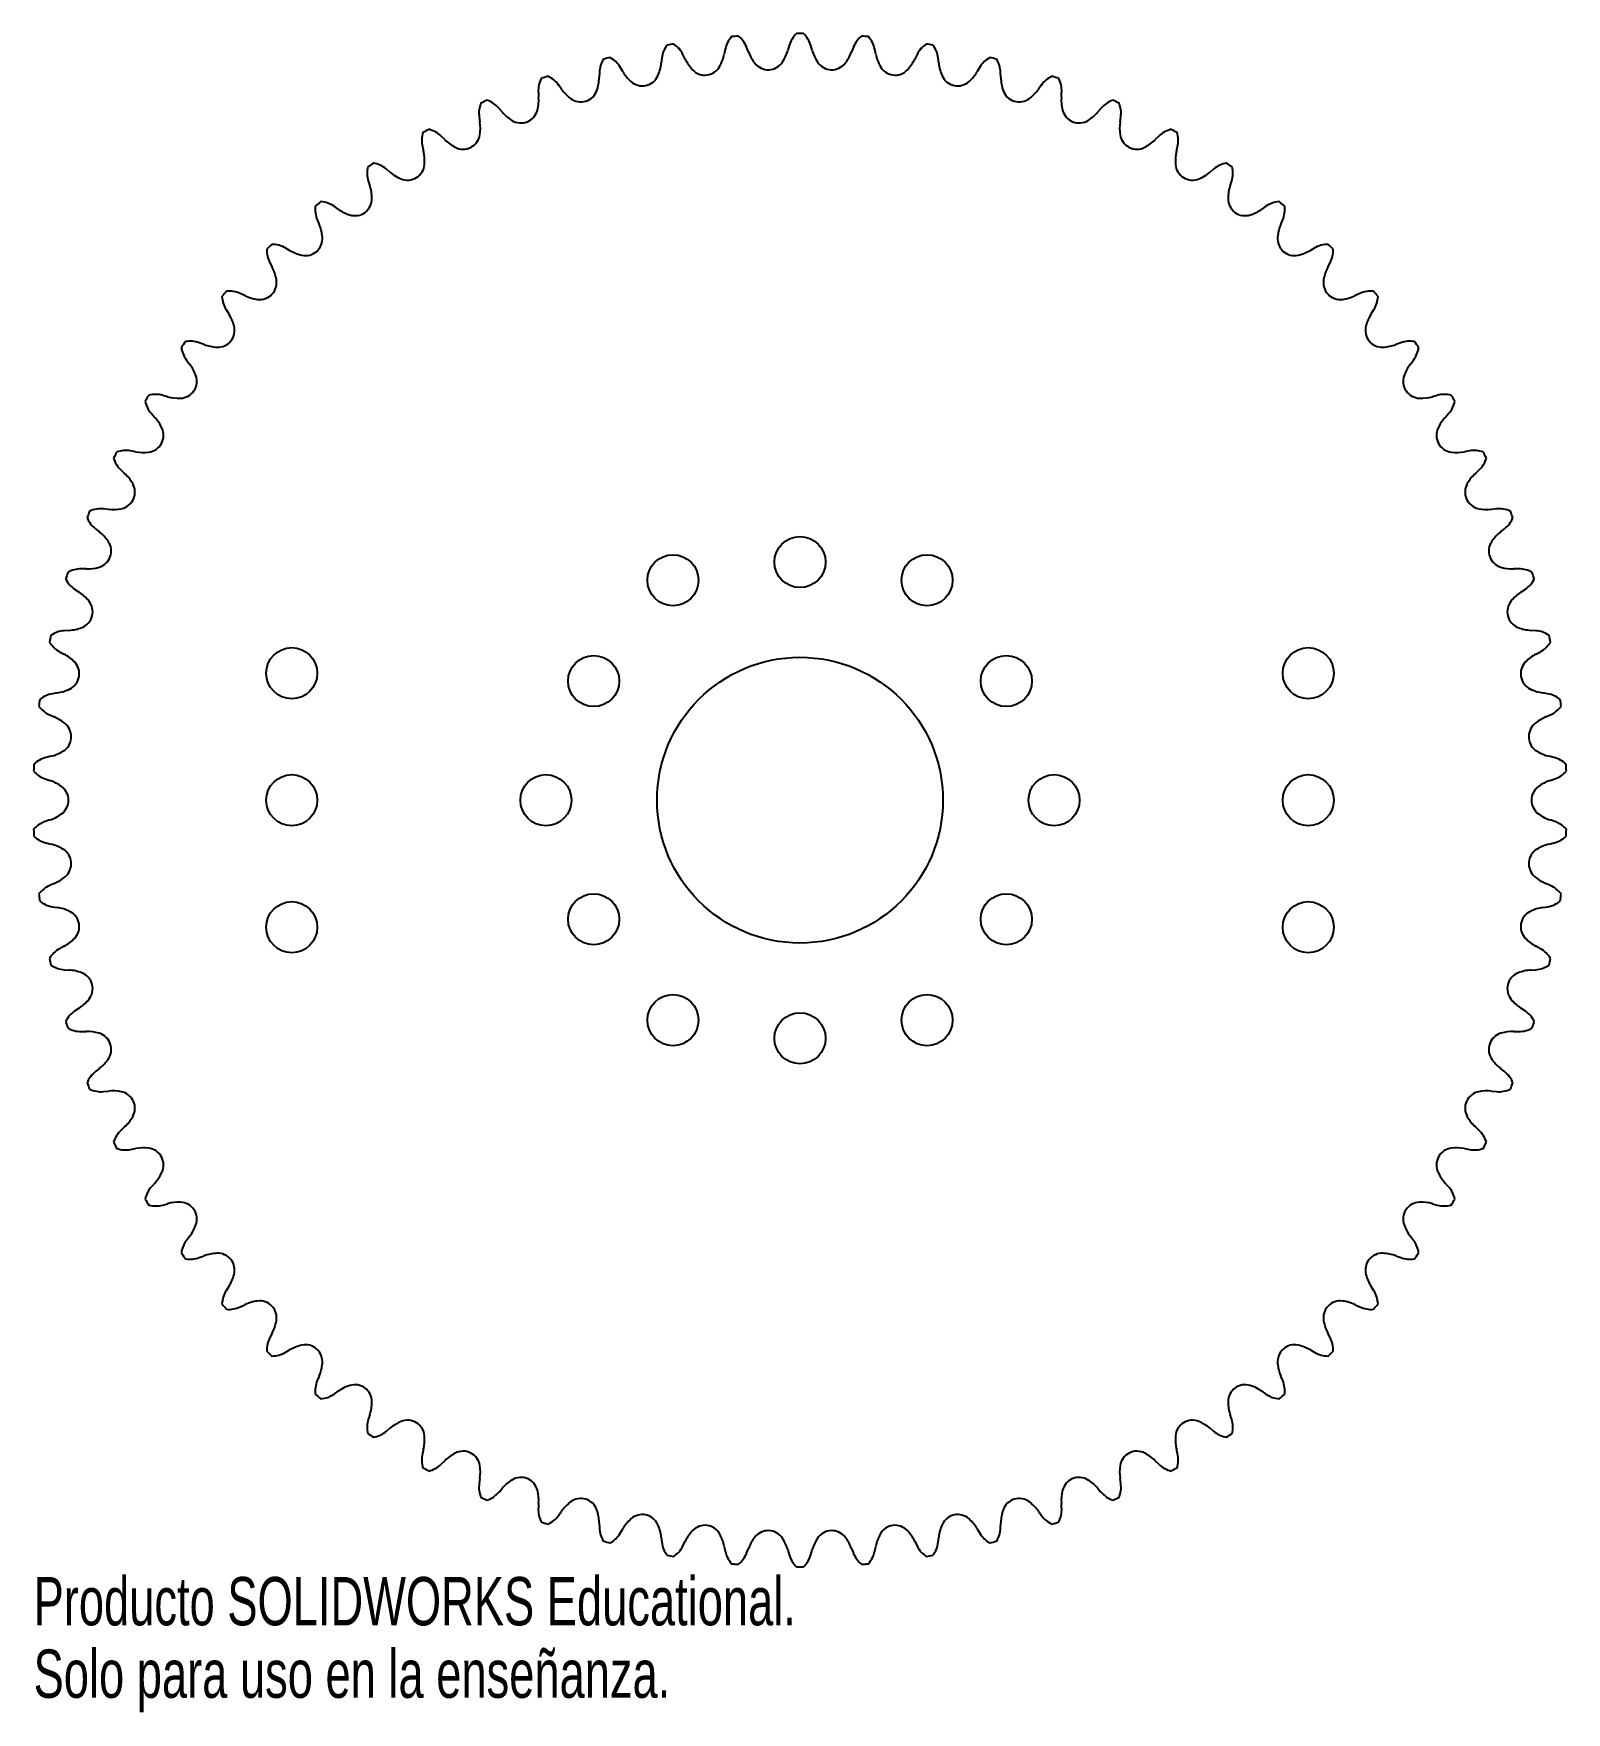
# Model space of a CAD drawing. Header units: inches. Extents: x -3.02 to 3.02, y -3.59 to 3.02.
import ezdxf

# ---------------------------------------------------------------- set-up
doc = ezdxf.new("R2010")
doc.units = ezdxf.units.IN
doc.header["$MEASUREMENT"] = 0
doc.styles.add('SLDTEXTSTYLE0', font='TXT', dxfattribs={"width": 0.7})

msp = doc.modelspace()

# ---------------------------------------------------------------- linework, layer by layer
at = {"color": 7, "linetype": 'Continuous', "lineweight": 25}
for p, q in [((-0.5438, 2.9214), (-0.546, 2.9018)), ((-0.4519, 2.9179), (-0.4605, 2.9357)), ((-0.2941, 2.957), (-0.298, 2.9377)), ((-0.2028, 2.9458), (-0.2099, 2.9642)), ((-0.0423, 2.9713), (-0.0477, 2.9523)), ((0.0477, 2.9523), (0.0423, 2.9713)), ((0.2099, 2.9642), (0.2028, 2.9458)), ((0.298, 2.9377), (0.2941, 2.957)), ((0.4605, 2.9357), (0.4519, 2.9179)), ((0.546, 2.9018), (0.5438, 2.9214)), ((-0.7896, 2.8648), (-0.7901, 2.845)), ((-0.6977, 2.8691), (-0.7078, 2.8861)), ((0.7078, 2.8861), (0.6977, 2.8691)), ((0.7901, 2.845), (0.7896, 2.8648)), ((-1.0297, 2.7875), (-1.0286, 2.7678)), ((-0.9385, 2.7996), (-0.95, 2.8157)), ((0.95, 2.8157), (0.9385, 2.7996)), ((1.0286, 2.7678), (1.0297, 2.7875)), ((-1.1726, 2.7099), (-1.1854, 2.725)), ((1.1854, 2.725), (1.1726, 2.7099)), ((-1.2624, 2.6901), (-1.2596, 2.6706)), ((1.2596, 2.6706), (1.2624, 2.6901)), ((-1.3982, 2.6007), (-1.4122, 2.6146)), ((1.4122, 2.6146), (1.3982, 2.6007)), ((-1.486, 2.5734), (-1.4815, 2.5541)), ((1.4815, 2.5541), (1.486, 2.5734)), ((-1.6137, 2.4728), (-1.6288, 2.4854)), ((1.6288, 2.4854), (1.6137, 2.4728)), ((-1.6989, 2.4381), (-1.6928, 2.4193)), ((1.6928, 2.4193), (1.6989, 2.4381)), ((-1.8176, 2.327), (-1.8338, 2.3383)), ((1.8338, 2.3383), (1.8176, 2.327)), ((-1.8995, 2.2852), (-1.8919, 2.267)), ((1.8919, 2.267), (1.8995, 2.2852)), ((-2.0865, 2.1159), (-2.0773, 2.0984)), ((-2.0084, 2.1645), (-2.0255, 2.1744)), ((2.0255, 2.1744), (2.0084, 2.1645)), ((2.0773, 2.0984), (2.0865, 2.1159)), ((-2.1847, 1.9864), (-2.2026, 1.9948)), ((2.2026, 1.9948), (2.1847, 1.9864)), ((-2.2584, 1.9313), (-2.2478, 1.9147)), ((2.2478, 1.9147), (2.2584, 1.9313)), ((-2.3453, 1.794), (-2.3638, 1.8008)), ((2.3638, 1.8008), (2.3453, 1.794)), ((-2.4141, 1.7329), (-2.4021, 1.7172)), ((2.4021, 1.7172), (2.4141, 1.7329)), ((-2.489, 1.5886), (-2.508, 1.5939)), ((2.508, 1.5939), (2.489, 1.5886)), ((-2.5523, 1.5219), (-2.539, 1.5073)), ((2.539, 1.5073), (2.5523, 1.5219)), ((-2.6147, 1.3718), (-2.6341, 1.3754)), ((2.6341, 1.3754), (2.6147, 1.3718)), ((-2.6722, 1.3), (-2.6577, 1.2865)), ((2.6577, 1.2865), (2.6722, 1.3)), ((-2.7216, 1.1451), (-2.7413, 1.1471)), ((2.7413, 1.1471), (2.7216, 1.1451)), ((-2.7728, 1.0687), (-2.7572, 1.0565)), ((2.7572, 1.0565), (2.7728, 1.0687)), ((-2.8089, 0.9102), (-2.8287, 0.9105)), ((2.8287, 0.9105), (2.8089, 0.9102)), ((-2.8534, 0.8297), (-2.8369, 0.8189)), ((2.8369, 0.8189), (2.8534, 0.8297)), ((-2.876, 0.6687), (-2.8957, 0.6673)), ((2.8957, 0.6673), (2.876, 0.6687)), ((-2.9135, 0.5847), (-2.8961, 0.5753)), ((2.8961, 0.5753), (2.9135, 0.5847)), ((-2.9224, 0.4224), (-2.9419, 0.4193)), ((2.9419, 0.4193), (2.9224, 0.4224)), ((-2.9526, 0.3355), (-2.9345, 0.3276)), ((2.9345, 0.3276), (2.9526, 0.3355)), ((-2.9477, 0.173), (-2.9668, 0.1683)), ((2.9668, 0.1683), (2.9477, 0.173)), ((-2.9704, 0.0839), (-2.9517, 0.0776)), ((2.9517, 0.0776), (2.9704, 0.0839)), ((-2.9517, -0.0776), (-2.9704, -0.0839)), ((2.9704, -0.0839), (2.9517, -0.0776)), ((-2.9668, -0.1683), (-2.9477, -0.173)), ((2.9477, -0.173), (2.9668, -0.1683)), ((-2.9345, -0.3276), (-2.9526, -0.3355)), ((2.9526, -0.3355), (2.9345, -0.3276)), ((-2.9419, -0.4193), (-2.9224, -0.4224)), ((2.9224, -0.4224), (2.9419, -0.4193)), ((-2.8961, -0.5753), (-2.9135, -0.5847)), ((2.9135, -0.5847), (2.8961, -0.5753)), ((-2.8957, -0.6673), (-2.876, -0.6687)), ((2.876, -0.6687), (2.8957, -0.6673)), ((-2.8369, -0.8189), (-2.8534, -0.8297)), ((2.8534, -0.8297), (2.8369, -0.8189)), ((-2.8287, -0.9105), (-2.8089, -0.9102)), ((2.8089, -0.9102), (2.8287, -0.9105)), ((-2.7572, -1.0565), (-2.7728, -1.0687)), ((2.7728, -1.0687), (2.7572, -1.0565)), ((-2.7413, -1.1471), (-2.7216, -1.1451)), ((2.7216, -1.1451), (2.7413, -1.1471)), ((-2.6577, -1.2865), (-2.6722, -1.3)), ((2.6722, -1.3), (2.6577, -1.2865)), ((-2.6341, -1.3754), (-2.6147, -1.3718)), ((2.6147, -1.3718), (2.6341, -1.3754)), ((-2.539, -1.5073), (-2.5523, -1.5219)), ((2.5523, -1.5219), (2.539, -1.5073)), ((-2.508, -1.5939), (-2.489, -1.5886)), ((2.489, -1.5886), (2.508, -1.5939)), ((-2.4021, -1.7172), (-2.4141, -1.7329)), ((2.4141, -1.7329), (2.4021, -1.7172)), ((-2.3638, -1.8008), (-2.3453, -1.794)), ((2.3453, -1.794), (2.3638, -1.8008)), ((-2.2478, -1.9147), (-2.2584, -1.9313)), ((2.2584, -1.9313), (2.2478, -1.9147)), ((-2.2026, -1.9948), (-2.1847, -1.9864)), ((2.1847, -1.9864), (2.2026, -1.9948)), ((-2.0773, -2.0984), (-2.0865, -2.1159)), ((2.0865, -2.1159), (2.0773, -2.0984)), ((-2.0255, -2.1744), (-2.0084, -2.1645)), ((2.0084, -2.1645), (2.0255, -2.1744)), ((-1.8919, -2.267), (-1.8995, -2.2852)), ((1.8995, -2.2852), (1.8919, -2.267)), ((-1.8338, -2.3383), (-1.8176, -2.327)), ((1.8176, -2.327), (1.8338, -2.3383)), ((-1.6928, -2.4193), (-1.6989, -2.4381)), ((1.6989, -2.4381), (1.6928, -2.4193)), ((-1.6288, -2.4854), (-1.6137, -2.4728)), ((1.6137, -2.4728), (1.6288, -2.4854)), ((-1.4815, -2.5541), (-1.486, -2.5734)), ((1.486, -2.5734), (1.4815, -2.5541)), ((-1.4122, -2.6146), (-1.3982, -2.6007)), ((1.3982, -2.6007), (1.4122, -2.6146)), ((-1.2596, -2.6706), (-1.2624, -2.6901)), ((-1.1854, -2.725), (-1.1726, -2.7099)), ((1.1726, -2.7099), (1.1854, -2.725)), ((1.2624, -2.6901), (1.2596, -2.6706)), ((-1.0286, -2.7678), (-1.0297, -2.7875)), ((1.0297, -2.7875), (1.0286, -2.7678)), ((-0.95, -2.8157), (-0.9385, -2.7996)), ((0.9385, -2.7996), (0.95, -2.8157)), ((-0.7901, -2.845), (-0.7896, -2.8648)), ((-0.7078, -2.8861), (-0.6977, -2.8691)), ((-0.546, -2.9018), (-0.5438, -2.9214)), ((0.5438, -2.9214), (0.546, -2.9018)), ((0.6977, -2.8691), (0.7078, -2.8861)), ((0.7896, -2.8648), (0.7901, -2.845)), ((-0.4605, -2.9357), (-0.4519, -2.9179)), ((-0.298, -2.9377), (-0.2941, -2.957)), ((-0.2099, -2.9642), (-0.2028, -2.9458)), ((-0.0477, -2.9523), (-0.0423, -2.9713)), ((0.0423, -2.9713), (0.0477, -2.9523)), ((0.2028, -2.9458), (0.2099, -2.9642)), ((0.2941, -2.957), (0.298, -2.9377)), ((0.4519, -2.9179), (0.4605, -2.9357))]:
    msp.add_line(p, q, dxfattribs=at)
for centre, radius in [((0, 0.9375), 0.1005), ((-0.5, 0.866), 0.1005), ((0.5, 0.866), 0.1005), ((-2, 0.5), 0.1005), ((2, 0.5), 0.1005), ((-0.8119, 0.4688), 0.1005), ((0, 0), 0.5625), ((0.8119, 0.4688), 0.1005), ((-2, 0), 0.1005), ((-1, 0), 0.1005), ((1, 0), 0.1005), ((2, 0), 0.1005), ((-0.8119, -0.4688), 0.1005), ((0.8119, -0.4688), 0.1005), ((-2, -0.5), 0.1005), ((2, -0.5), 0.1005), ((-0.5, -0.866), 0.1005), ((0.5, -0.866), 0.1005), ((0, -0.9375), 0.1005)]:
    msp.add_circle(centre, radius, dxfattribs=at)
for centre, radius, start, end in [((0, 0), 3.0181, 99.47296, 99.9865), ((-0.5535, 2.8906), 0.1033, 25.86486, 56.68893), ((-0.1928, 2.9368), 0.1033, 137.90566, 168.72973), ((0, 0), 3.0181, 94.6081, 95.12163), ((-0.3063, 2.9272), 0.1033, 21, 51.82407), ((0.057, 2.9426), 0.1033, 133.04079, 163.86486), ((0, 0), 3.0181, 89.74323, 90.25677), ((-0.057, 2.9426), 0.1033, 16.13514, 46.95921), ((0.3063, 2.9272), 0.1033, 128.17593, 159), ((0, 0), 3.0181, 84.87837, 85.3919), ((0.1928, 2.9368), 0.1033, 11.27027, 42.09434), ((0.5535, 2.8906), 0.1033, 123.31107, 154.13514), ((0, 0), 3.0181, 80.0135, 80.52704), ((-0.6863, 2.862), 0.1033, 147.63539, 178.45946), ((0, 0), 3.0181, 104.33782, 104.85136), ((-0.7966, 2.8333), 0.1033, 30.72973, 61.5538), ((-0.4411, 2.9099), 0.1033, 142.77052, 173.59459), ((-0.2982, 2.9925), 0.1708, 205.86486, 223.10811), ((-0.4655, 2.971), 0.1708, 331.48649, 348.72973), ((-0.0433, 3.007), 0.1708, 201, 218.24324), ((-0.2118, 2.9998), 0.1708, 326.62162, 343.86486), ((0.2118, 2.9998), 0.1708, 196.13514, 213.37838), ((0.0433, 3.007), 0.1708, 321.75676, 339), ((0.4655, 2.971), 0.1708, 191.27027, 208.51351), ((0.2982, 2.9925), 0.1708, 316.89189, 334.13514), ((0.4411, 2.9099), 0.1033, 6.40541, 37.22948), ((0.7966, 2.8333), 0.1033, 118.4462, 149.27027), ((0, 0), 3.0181, 75.14864, 75.66218), ((0.6863, 2.862), 0.1033, 1.54054, 32.36461), ((0, 0), 3.0181, 109.20269, 109.71623), ((-1.034, 2.7555), 0.1033, 35.59459, 66.41866), ((-0.9609, 2.8496), 0.1708, 341.21622, 358.45946), ((-0.5509, 2.9564), 0.1708, 210.72973, 227.97297), ((-0.6205, 2.8791), 0.0668, 227.97297, 336.35135), ((-0.7158, 2.9209), 0.1708, 336.35135, 353.59459), ((-0.3741, 2.9214), 0.0668, 223.10811, 331.48649), ((-0.125, 2.9426), 0.0668, 218.24324, 326.62162), ((0.125, 2.9426), 0.0668, 213.37838, 321.75676), ((0.3741, 2.9214), 0.0668, 208.51351, 316.89189), ((0.7158, 2.9209), 0.1708, 186.40541, 203.64865), ((0.6205, 2.8791), 0.0668, 203.64865, 312.02703), ((0.5509, 2.9564), 0.1708, 312.02703, 329.27027), ((0.9609, 2.8496), 0.1708, 181.54054, 198.78378), ((1.034, 2.7555), 0.1033, 113.58134, 144.40541), ((0, 0), 3.0181, 70.28377, 70.79731), ((-0.9266, 2.7935), 0.1033, 152.50025, 183.32432), ((-0.7996, 2.899), 0.1708, 215.59459, 232.83784), ((-0.8624, 2.8162), 0.0668, 232.83784, 341.21622), ((0.8624, 2.8162), 0.0668, 198.78378, 307.16216), ((0.7996, 2.899), 0.1708, 307.16216, 324.40541), ((0.9266, 2.7935), 0.1033, 356.67568, 27.49975), ((-1.1601, 2.7049), 0.1033, 157.36512, 188.18919), ((0, 0), 3.0181, 114.06755, 114.58109), ((-1.264, 2.6579), 0.1033, 40.45946, 71.28353), ((-1.0982, 2.7329), 0.0668, 237.7027, 346.08108), ((-1.1991, 2.7579), 0.1708, 346.08108, 3.32432), ((1.1991, 2.7579), 0.1708, 176.67568, 193.91892), ((1.0982, 2.7329), 0.0668, 193.91892, 302.2973), ((1.264, 2.6579), 0.1033, 108.71647, 139.54054), ((0, 0), 3.0181, 65.41891, 65.93245), ((1.1601, 2.7049), 0.1033, 351.81081, 22.63488), ((-1.4287, 2.6463), 0.1708, 350.94595, 8.18919), ((-1.0426, 2.8208), 0.1708, 220.45946, 237.7027), ((1.0426, 2.8208), 0.1708, 302.2973, 319.54054), ((1.4287, 2.6463), 0.1708, 171.81081, 189.05405), ((-1.3853, 2.5967), 0.1033, 162.22998, 193.05405), ((0, 0), 3.0181, 118.93242, 119.44596), ((-1.4849, 2.5411), 0.1033, 45.32432, 76.14839), ((-1.2781, 2.7222), 0.1708, 225.32432, 242.56757), ((-1.326, 2.6299), 0.0668, 242.56757, 350.94595), ((1.326, 2.6299), 0.0668, 189.05405, 297.43243), ((1.2781, 2.7222), 0.1708, 297.43243, 314.67568), ((1.4849, 2.5411), 0.1033, 103.85161, 134.67568), ((0, 0), 3.0181, 60.55404, 61.06758), ((1.3853, 2.5967), 0.1033, 346.94595, 17.77002), ((-1.6479, 2.5156), 0.1708, 355.81081, 13.05405), ((1.6479, 2.5156), 0.1708, 166.94595, 184.18919), ((-1.6006, 2.4699), 0.1033, 167.09485, 197.91892), ((0, 0), 3.0181, 123.79728, 124.31082), ((-1.695, 2.4061), 0.1033, 50.18919, 81.01326), ((-1.5043, 2.604), 0.1708, 230.18919, 247.43243), ((-1.5442, 2.508), 0.0668, 247.43243, 355.81081), ((1.5442, 2.508), 0.0668, 184.18919, 292.56757), ((1.5043, 2.604), 0.1708, 292.56757, 309.81081), ((1.695, 2.4061), 0.1033, 98.98674, 129.81081), ((0, 0), 3.0181, 55.68918, 56.20272), ((1.6006, 2.4699), 0.1033, 342.08108, 12.90515), ((-1.8553, 2.3667), 0.1708, 0.67568, 17.91892), ((1.8553, 2.3667), 0.1708, 162.08108, 179.32432), ((-1.8043, 2.3253), 0.1033, 171.95971, 202.78378), ((0, 0), 3.0181, 128.66215, 129.17569), ((-1.8929, 2.2536), 0.1033, 55.05405, 85.87812), ((-1.7197, 2.467), 0.1708, 235.05405, 252.2973), ((-1.7513, 2.368), 0.0668, 252.2973, 0.67568), ((1.7513, 2.368), 0.0668, 179.32432, 287.7027), ((1.7197, 2.467), 0.1708, 287.7027, 304.94595), ((1.8929, 2.2536), 0.1033, 94.12188, 124.94595), ((0, 0), 3.0181, 50.82431, 51.33785), ((1.8043, 2.3253), 0.1033, 337.21622, 8.04029), ((-2.0494, 2.2009), 0.1708, 5.54054, 22.78378), ((2.0494, 2.2009), 0.1708, 157.21622, 174.45946), ((0, 0), 3.0181, 133.52701, 134.04055), ((-2.0772, 2.085), 0.1033, 59.91892, 90.74299), ((-1.9459, 2.2109), 0.0668, 257.16216, 5.54054), ((1.9459, 2.2109), 0.0668, 174.45946, 282.83784), ((2.0772, 2.085), 0.1033, 89.25701, 120.08108), ((0, 0), 3.0181, 45.95945, 46.47299), ((-1.9949, 2.1639), 0.1033, 176.82458, 207.64865), ((-1.9227, 2.3123), 0.1708, 239.91892, 257.16216), ((1.9227, 2.3123), 0.1708, 282.83784, 300.08108), ((1.9949, 2.1639), 0.1033, 332.35135, 3.17542), ((-2.1263, 2.0379), 0.0668, 262.02703, 10.40541), ((-2.2286, 2.0192), 0.1708, 10.40541, 27.64865), ((2.1263, 2.0379), 0.0668, 169.59459, 277.97297), ((2.2286, 2.0192), 0.1708, 152.35135, 169.59459), ((0, 0), 3.0181, 138.39188, 138.90542), ((-2.1713, 1.9869), 0.1033, 181.68944, 212.51351), ((-2.2466, 1.9013), 0.1033, 64.78378, 95.60785), ((-2.1119, 2.1409), 0.1708, 244.78378, 262.02703), ((2.1119, 2.1409), 0.1708, 277.97297, 295.21622), ((2.2466, 1.9013), 0.1033, 84.39215, 115.21622), ((0, 0), 3.0181, 41.09458, 41.60812), ((2.1713, 1.9869), 0.1033, 327.48649, 358.31056), ((-2.2915, 1.8503), 0.0668, 266.89189, 15.27027), ((-2.3918, 1.8229), 0.1708, 15.27027, 32.51351), ((2.2915, 1.8503), 0.0668, 164.72973, 273.10811), ((2.3918, 1.8229), 0.1708, 147.48649, 164.72973), ((0, 0), 3.0181, 143.25674, 143.77028), ((-2.3997, 1.7039), 0.1033, 69.64865, 100.47272), ((-2.2859, 1.9541), 0.1708, 249.64865, 266.89189), ((2.2859, 1.9541), 0.1708, 273.10811, 290.35135), ((2.3997, 1.7039), 0.1033, 79.52728, 110.35135), ((0, 0), 3.0181, 36.22972, 36.74326), ((-2.3319, 1.7956), 0.1033, 186.55431, 217.37838), ((2.3319, 1.7956), 0.1033, 322.62162, 353.44569), ((-2.4402, 1.6493), 0.0668, 271.75676, 20.13514), ((-2.5378, 1.6135), 0.1708, 20.13514, 37.37838), ((2.4402, 1.6493), 0.0668, 159.86486, 268.24324), ((2.5378, 1.6135), 0.1708, 142.62162, 159.86486), ((0, 0), 3.0181, 148.12161, 148.63515), ((-2.5356, 1.4943), 0.1033, 74.51351, 105.33758), ((-2.4434, 1.7532), 0.1708, 254.51351, 271.75676), ((2.4434, 1.7532), 0.1708, 268.24324, 285.48649), ((2.5356, 1.4943), 0.1033, 74.66242, 105.48649), ((0, 0), 3.0181, 31.36485, 31.87839), ((-2.4758, 1.5914), 0.1033, 191.41917, 222.24324), ((2.4758, 1.5914), 0.1033, 317.75676, 348.58083), ((-2.5712, 1.4364), 0.0668, 276.62162, 25), ((-2.6655, 1.3924), 0.1708, 25, 42.24324), ((2.5712, 1.4364), 0.0668, 155, 263.37838), ((2.6655, 1.3924), 0.1708, 137.75676, 155), ((0, 0), 3.0181, 152.98647, 153.50001), ((-2.6019, 1.3757), 0.1033, 196.28404, 227.10811), ((-2.6532, 1.2739), 0.1033, 79.37838, 110.20245), ((-2.5832, 1.5397), 0.1708, 259.37838, 276.62162), ((2.5832, 1.5397), 0.1708, 263.37838, 280.62162), ((2.6532, 1.2739), 0.1033, 69.79755, 100.62162), ((2.6019, 1.3757), 0.1033, 312.89189, 343.71596), ((0, 0), 3.0181, 26.49999, 27.01353), ((-2.774, 1.1614), 0.1708, 29.86486, 47.10811), ((2.774, 1.1614), 0.1708, 132.89189, 150.13514), ((-2.6838, 1.2132), 0.0668, 281.48649, 29.86486), ((2.6838, 1.2132), 0.0668, 150.13514, 258.51351), ((0, 0), 3.0181, 157.85134, 158.36488), ((-2.7517, 1.0443), 0.1033, 84.24324, 115.06731), ((-2.7045, 1.3151), 0.1708, 264.24324, 281.48649), ((2.7045, 1.3151), 0.1708, 258.51351, 275.75676), ((2.7517, 1.0443), 0.1033, 64.93269, 95.75676), ((0, 0), 3.0181, 21.63512, 22.14866), ((-2.7092, 1.1501), 0.1033, 201.1489, 231.97297), ((2.7092, 1.1501), 0.1033, 308.02703, 338.8511), ((-2.777, 0.9812), 0.0668, 286.35135, 34.72973), ((-2.8625, 0.9219), 0.1708, 34.72973, 51.97297), ((2.777, 0.9812), 0.0668, 145.27027, 253.64865), ((2.8625, 0.9219), 0.1708, 128.02703, 145.27027), ((0, 0), 3.0181, 162.7162, 163.22974), ((-2.7969, 0.9162), 0.1033, 206.01377, 236.83784), ((-2.8303, 0.8072), 0.1033, 89.10811, 119.93218), ((-2.8063, 1.081), 0.1708, 269.10811, 286.35135), ((2.8063, 1.081), 0.1708, 253.64865, 270.89189), ((2.8303, 0.8072), 0.1033, 60.06782, 90.89189), ((2.7969, 0.9162), 0.1033, 303.16216, 333.98623), ((0, 0), 3.0181, 16.77026, 17.2838), ((-2.9304, 0.6759), 0.1708, 39.59459, 56.83784), ((2.9304, 0.6759), 0.1708, 123.16216, 140.40541), ((-2.8502, 0.7421), 0.0668, 291.21622, 39.59459), ((2.8502, 0.7421), 0.0668, 140.40541, 248.78378), ((-2.8886, 0.5642), 0.1033, 93.97297, 124.79704), ((-2.8879, 0.8391), 0.1708, 273.97297, 291.21622), ((2.8879, 0.8391), 0.1708, 248.78378, 266.02703), ((2.8886, 0.5642), 0.1033, 55.20296, 86.02703), ((0, 0), 3.0181, 167.58107, 168.09461), ((-2.8645, 0.6757), 0.1033, 210.87863, 241.7027), ((2.8645, 0.6757), 0.1033, 298.2973, 329.12137), ((0, 0), 3.0181, 11.90539, 12.41893), ((-2.9771, 0.4249), 0.1708, 44.45946, 61.7027), ((-2.9029, 0.4977), 0.0668, 296.08108, 44.45946), ((2.9029, 0.4977), 0.0668, 135.54054, 243.91892), ((2.9771, 0.4249), 0.1708, 118.2973, 135.54054), ((0, 0), 3.0181, 172.44593, 172.95947), ((-2.926, 0.3172), 0.1033, 98.83784, 129.66191), ((-2.9486, 0.5912), 0.1708, 278.83784, 296.08108), ((2.9486, 0.5912), 0.1708, 243.91892, 261.16216), ((2.926, 0.3172), 0.1033, 50.33809, 81.16216), ((0, 0), 3.0181, 7.04053, 7.55407), ((-2.9115, 0.4303), 0.1033, 215.7435, 246.56757), ((2.9115, 0.4303), 0.1033, 293.43243, 324.2565), ((-3.0024, 0.1709), 0.1708, 49.32432, 66.56757), ((-2.9346, 0.2498), 0.0668, 300.94595, 49.32432), ((2.9346, 0.2498), 0.0668, 130.67568, 239.05405), ((3.0024, 0.1709), 0.1708, 113.43243, 130.67568), ((0, 0), 3.0181, 177.3108, 177.82434), ((-2.9424, 0.0679), 0.1033, 103.7027, 134.52677), ((-2.9881, 0.339), 0.1708, 283.7027, 300.94595), ((2.9881, 0.339), 0.1708, 239.05405, 256.2973), ((2.9424, 0.0679), 0.1033, 45.47323, 76.2973), ((0, 0), 3.0181, 2.17566, 2.6892), ((-2.9375, 0.1818), 0.1033, 220.60836, 251.43243), ((-3.0061, -0.0843), 0.1708, 54.18919, 71.43243), ((3.0061, -0.0843), 0.1708, 108.56757, 125.81081), ((2.9375, 0.1818), 0.1033, 288.56757, 319.39164), ((-2.9453, 0), 0.0668, 305.81081, 54.18919), ((2.9453, 0), 0.0668, 125.81081, 234.18919), ((-3.0061, 0.0843), 0.1708, 288.56757, 305.81081), ((3.0061, 0.0843), 0.1708, 234.18919, 251.43243), ((-2.9375, -0.1818), 0.1033, 108.56757, 139.39164), ((0, 0), 3.0181, 182.17566, 182.6892), ((2.9375, -0.1818), 0.1033, 40.60836, 71.43243), ((0, 0), 3.0181, 357.3108, 357.82434), ((-2.9424, -0.0679), 0.1033, 225.47323, 256.2973), ((-2.9881, -0.339), 0.1708, 59.05405, 76.2973), ((-2.9346, -0.2498), 0.0668, 310.67568, 59.05405), ((2.9346, -0.2498), 0.0668, 120.94595, 229.32432), ((2.9881, -0.339), 0.1708, 103.7027, 120.94595), ((2.9424, -0.0679), 0.1033, 283.7027, 314.52677), ((-3.0024, -0.1709), 0.1708, 293.43243, 310.67568), ((3.0024, -0.1709), 0.1708, 229.32432, 246.56757), ((-2.9115, -0.4303), 0.1033, 113.43243, 144.2565), ((0, 0), 3.0181, 187.04053, 187.55407), ((2.9115, -0.4303), 0.1033, 35.7435, 66.56757), ((0, 0), 3.0181, 352.44593, 352.95947), ((-2.926, -0.3172), 0.1033, 230.33809, 261.16216), ((-2.9486, -0.5912), 0.1708, 63.91892, 81.16216), ((-2.9029, -0.4977), 0.0668, 315.54054, 63.91892), ((2.9029, -0.4977), 0.0668, 116.08108, 224.45946), ((2.9486, -0.5912), 0.1708, 98.83784, 116.08108), ((2.926, -0.3172), 0.1033, 278.83784, 309.66191), ((-2.8645, -0.6757), 0.1033, 118.2973, 149.12137), ((-2.9771, -0.4249), 0.1708, 298.2973, 315.54054), ((2.9771, -0.4249), 0.1708, 224.45946, 241.7027), ((2.8645, -0.6757), 0.1033, 30.87863, 61.7027), ((0, 0), 3.0181, 191.90539, 192.41893), ((-2.8886, -0.5642), 0.1033, 235.20296, 266.02703), ((2.8886, -0.5642), 0.1033, 273.97297, 304.79704), ((0, 0), 3.0181, 347.58107, 348.09461), ((-2.8879, -0.8391), 0.1708, 68.78378, 86.02703), ((-2.8502, -0.7421), 0.0668, 320.40541, 68.78378), ((2.8502, -0.7421), 0.0668, 111.21622, 219.59459), ((2.8879, -0.8391), 0.1708, 93.97297, 111.21622), ((-2.9304, -0.6759), 0.1708, 303.16216, 320.40541), ((2.9304, -0.6759), 0.1708, 219.59459, 236.83784), ((-2.7969, -0.9162), 0.1033, 123.16216, 153.98623), ((2.7969, -0.9162), 0.1033, 26.01377, 56.83784), ((0, 0), 3.0181, 196.77026, 197.2838), ((-2.8303, -0.8072), 0.1033, 240.06782, 270.89189), ((-2.8063, -1.081), 0.1708, 73.64865, 90.89189), ((-2.777, -0.9812), 0.0668, 325.27027, 73.64865), ((2.777, -0.9812), 0.0668, 106.35135, 214.72973), ((2.8063, -1.081), 0.1708, 89.10811, 106.35135), ((2.8303, -0.8072), 0.1033, 269.10811, 299.93218), ((0, 0), 3.0181, 342.7162, 343.22974), ((-2.8625, -0.9219), 0.1708, 308.02703, 325.27027), ((2.8625, -0.9219), 0.1708, 214.72973, 231.97297), ((-2.7092, -1.1501), 0.1033, 128.02703, 158.8511), ((0, 0), 3.0181, 201.63512, 202.14866), ((2.7092, -1.1501), 0.1033, 21.1489, 51.97297), ((0, 0), 3.0181, 337.85134, 338.36488), ((-2.7517, -1.0443), 0.1033, 244.93269, 275.75676), ((-2.7045, -1.3151), 0.1708, 78.51351, 95.75676), ((-2.6838, -1.2132), 0.0668, 330.13514, 78.51351), ((2.6838, -1.2132), 0.0668, 101.48649, 209.86486), ((2.7045, -1.3151), 0.1708, 84.24324, 101.48649), ((2.7517, -1.0443), 0.1033, 264.24324, 295.06731), ((-2.774, -1.1614), 0.1708, 312.89189, 330.13514), ((2.774, -1.1614), 0.1708, 209.86486, 227.10811), ((-2.6019, -1.3757), 0.1033, 132.89189, 163.71596), ((2.6019, -1.3757), 0.1033, 16.28404, 47.10811), ((0, 0), 3.0181, 206.49999, 207.01353), ((-2.6532, -1.2739), 0.1033, 249.79755, 280.62162), ((-2.5832, -1.5397), 0.1708, 83.37838, 100.62162), ((-2.5712, -1.4364), 0.0668, 335, 83.37838), ((2.5712, -1.4364), 0.0668, 96.62162, 205), ((2.5832, -1.5397), 0.1708, 79.37838, 96.62162), ((2.6532, -1.2739), 0.1033, 259.37838, 290.20245), ((0, 0), 3.0181, 332.98647, 333.50001), ((-2.6655, -1.3924), 0.1708, 317.75676, 335), ((2.6655, -1.3924), 0.1708, 205, 222.24324), ((-2.4758, -1.5914), 0.1033, 137.75676, 168.58083), ((0, 0), 3.0181, 211.36485, 211.87839), ((-2.4434, -1.7532), 0.1708, 88.24324, 105.48649), ((-2.4402, -1.6493), 0.0668, 339.86486, 88.24324), ((2.4402, -1.6493), 0.0668, 91.75676, 200.13514), ((2.4434, -1.7532), 0.1708, 74.51351, 91.75676), ((2.4758, -1.5914), 0.1033, 11.41917, 42.24324), ((0, 0), 3.0181, 328.12161, 328.63515), ((-2.5356, -1.4943), 0.1033, 254.66242, 285.48649), ((2.5356, -1.4943), 0.1033, 254.51351, 285.33758), ((-2.5378, -1.6135), 0.1708, 322.62162, 339.86486), ((2.5378, -1.6135), 0.1708, 200.13514, 217.37838), ((-2.3319, -1.7956), 0.1033, 142.62162, 173.44569), ((0, 0), 3.0181, 216.22972, 216.74326), ((-2.2859, -1.9541), 0.1708, 93.10811, 110.35135), ((-2.2915, -1.8503), 0.0668, 344.72973, 93.10811), ((2.2915, -1.8503), 0.0668, 86.89189, 195.27027), ((2.2859, -1.9541), 0.1708, 69.64865, 86.89189), ((2.3319, -1.7956), 0.1033, 6.55431, 37.37838), ((0, 0), 3.0181, 323.25674, 323.77028), ((-2.3997, -1.7039), 0.1033, 259.52728, 290.35135), ((2.3997, -1.7039), 0.1033, 249.64865, 280.47272), ((-2.3918, -1.8229), 0.1708, 327.48649, 344.72973), ((2.3918, -1.8229), 0.1708, 195.27027, 212.51351), ((-2.1713, -1.9869), 0.1033, 147.48649, 178.31056), ((-2.1119, -2.1409), 0.1708, 97.97297, 115.21622), ((-2.1263, -2.0379), 0.0668, 349.59459, 97.97297), ((2.1263, -2.0379), 0.0668, 82.02703, 190.40541), ((2.1119, -2.1409), 0.1708, 64.78378, 82.02703), ((2.1713, -1.9869), 0.1033, 1.68944, 32.51351), ((0, 0), 3.0181, 221.09458, 221.60812), ((-2.2466, -1.9013), 0.1033, 264.39215, 295.21622), ((2.2466, -1.9013), 0.1033, 244.78378, 275.60785), ((0, 0), 3.0181, 318.39188, 318.90542), ((-2.2286, -2.0192), 0.1708, 332.35135, 349.59459), ((2.2286, -2.0192), 0.1708, 190.40541, 207.64865), ((-1.9949, -2.1639), 0.1033, 152.35135, 183.17542), ((0, 0), 3.0181, 225.95945, 226.47299), ((-2.0772, -2.085), 0.1033, 269.25701, 300.08108), ((-1.9227, -2.3123), 0.1708, 102.83784, 120.08108), ((-1.9459, -2.2109), 0.0668, 354.45946, 102.83784), ((1.9459, -2.2109), 0.0668, 77.16216, 185.54054), ((1.9227, -2.3123), 0.1708, 59.91892, 77.16216), ((2.0772, -2.085), 0.1033, 239.91892, 270.74299), ((0, 0), 3.0181, 313.52701, 314.04055), ((1.9949, -2.1639), 0.1033, 356.82458, 27.64865), ((-2.0494, -2.2009), 0.1708, 337.21622, 354.45946), ((2.0494, -2.2009), 0.1708, 185.54054, 202.78378), ((-1.8043, -2.3253), 0.1033, 157.21622, 188.04029), ((-1.7197, -2.467), 0.1708, 107.7027, 124.94595), ((-1.7513, -2.368), 0.0668, 359.32432, 107.7027), ((1.7513, -2.368), 0.0668, 72.2973, 180.67568), ((1.7197, -2.467), 0.1708, 55.05405, 72.2973), ((1.8043, -2.3253), 0.1033, 351.95971, 22.78378), ((0, 0), 3.0181, 230.82431, 231.33785), ((-1.8929, -2.2536), 0.1033, 274.12188, 304.94595), ((-1.8553, -2.3667), 0.1708, 342.08108, 359.32432), ((1.8553, -2.3667), 0.1708, 180.67568, 197.91892), ((1.8929, -2.2536), 0.1033, 235.05405, 265.87812), ((0, 0), 3.0181, 308.66215, 309.17569), ((-1.6006, -2.4699), 0.1033, 162.08108, 192.90515), ((-1.5442, -2.508), 0.0668, 4.18919, 112.56757), ((1.5442, -2.508), 0.0668, 67.43243, 175.81081), ((1.6006, -2.4699), 0.1033, 347.09485, 17.91892), ((0, 0), 3.0181, 235.68918, 236.20272), ((-1.695, -2.4061), 0.1033, 278.98674, 309.81081), ((-1.5043, -2.604), 0.1708, 112.56757, 129.81081), ((-1.6479, -2.5156), 0.1708, 346.94595, 4.18919), ((1.6479, -2.5156), 0.1708, 175.81081, 193.05405), ((1.5043, -2.604), 0.1708, 50.18919, 67.43243), ((1.695, -2.4061), 0.1033, 230.18919, 261.01326), ((0, 0), 3.0181, 303.79728, 304.31082), ((-1.3853, -2.5967), 0.1033, 166.94595, 197.77002), ((-1.2781, -2.7222), 0.1708, 117.43243, 134.67568), ((-1.326, -2.6299), 0.0668, 9.05405, 117.43243), ((1.326, -2.6299), 0.0668, 62.56757, 170.94595), ((1.2781, -2.7222), 0.1708, 45.32432, 62.56757), ((1.3853, -2.5967), 0.1033, 342.22998, 13.05405), ((0, 0), 3.0181, 240.55404, 241.06758), ((-1.4849, -2.5411), 0.1033, 283.85161, 314.67568), ((-1.4287, -2.6463), 0.1708, 351.81081, 9.05405), ((1.4287, -2.6463), 0.1708, 170.94595, 188.18919), ((1.4849, -2.5411), 0.1033, 225.32432, 256.14839), ((0, 0), 3.0181, 298.93242, 299.44596), ((-1.1601, -2.7049), 0.1033, 171.81081, 202.63488), ((-1.0426, -2.8208), 0.1708, 122.2973, 139.54054), ((-1.0982, -2.7329), 0.0668, 13.91892, 122.2973), ((1.0982, -2.7329), 0.0668, 57.7027, 166.08108), ((1.0426, -2.8208), 0.1708, 40.45946, 57.7027), ((1.1601, -2.7049), 0.1033, 337.36512, 8.18919), ((0, 0), 3.0181, 245.41891, 245.93245), ((-1.264, -2.6579), 0.1033, 288.71647, 319.54054), ((-1.1991, -2.7579), 0.1708, 356.67568, 13.91892), ((-0.7996, -2.899), 0.1708, 127.16216, 144.40541), ((-0.8624, -2.8162), 0.0668, 18.78378, 127.16216), ((0.8624, -2.8162), 0.0668, 52.83784, 161.21622), ((0.7996, -2.899), 0.1708, 35.59459, 52.83784), ((1.1991, -2.7579), 0.1708, 166.08108, 183.32432), ((1.264, -2.6579), 0.1033, 220.45946, 251.28353), ((0, 0), 3.0181, 294.06755, 294.58109), ((-0.9266, -2.7935), 0.1033, 176.67568, 207.49975), ((0, 0), 3.0181, 250.28377, 250.79731), ((-1.034, -2.7555), 0.1033, 293.58134, 324.40541), ((-0.9609, -2.8496), 0.1708, 1.54054, 18.78378), ((-0.5509, -2.9564), 0.1708, 132.02703, 149.27027), ((-0.6205, -2.8791), 0.0668, 23.64865, 132.02703), ((0.6205, -2.8791), 0.0668, 47.97297, 156.35135), ((0.5509, -2.9564), 0.1708, 30.72973, 47.97297), ((0.9609, -2.8496), 0.1708, 161.21622, 178.45946), ((1.034, -2.7555), 0.1033, 215.59459, 246.41866), ((0, 0), 3.0181, 289.20269, 289.71623), ((0.9266, -2.7935), 0.1033, 332.50025, 3.32432), ((-0.6863, -2.862), 0.1033, 181.54054, 212.36461), ((-0.7966, -2.8333), 0.1033, 298.4462, 329.27027), ((-0.7158, -2.9209), 0.1708, 6.40541, 23.64865), ((-0.2982, -2.9925), 0.1708, 136.89189, 154.13514), ((-0.3741, -2.9214), 0.0668, 28.51351, 136.89189), ((-0.4655, -2.971), 0.1708, 11.27027, 28.51351), ((-0.0433, -3.007), 0.1708, 141.75676, 159), ((-0.125, -2.9426), 0.0668, 33.37838, 141.75676), ((-0.2118, -2.9998), 0.1708, 16.13514, 33.37838), ((0.2118, -2.9998), 0.1708, 146.62162, 163.86486), ((0.125, -2.9426), 0.0668, 38.24324, 146.62162), ((0.0433, -3.007), 0.1708, 21, 38.24324), ((0.4655, -2.971), 0.1708, 151.48649, 168.72973), ((0.3741, -2.9214), 0.0668, 43.10811, 151.48649), ((0.2982, -2.9925), 0.1708, 25.86486, 43.10811), ((0.7158, -2.9209), 0.1708, 156.35135, 173.59459), ((0.7966, -2.8333), 0.1033, 210.72973, 241.5538), ((0.6863, -2.862), 0.1033, 327.63539, 358.45946), ((0, 0), 3.0181, 255.14864, 255.66218), ((-0.4411, -2.9099), 0.1033, 186.40541, 217.22948), ((0, 0), 3.0181, 260.0135, 260.52704), ((-0.5535, -2.8906), 0.1033, 303.31107, 334.13514), ((-0.1928, -2.9368), 0.1033, 191.27027, 222.09434), ((-0.3063, -2.9272), 0.1033, 308.17593, 339), ((0.057, -2.9426), 0.1033, 196.13514, 226.95921), ((-0.057, -2.9426), 0.1033, 313.04079, 343.86486), ((0.3063, -2.9272), 0.1033, 201, 231.82407), ((0.1928, -2.9368), 0.1033, 317.90566, 348.72973), ((0.5535, -2.8906), 0.1033, 205.86486, 236.68893), ((0, 0), 3.0181, 279.47296, 279.9865), ((0.4411, -2.9099), 0.1033, 322.77052, 353.59459), ((0, 0), 3.0181, 284.33782, 284.85136), ((0, 0), 3.0181, 264.87837, 265.3919), ((0, 0), 3.0181, 269.74323, 270.25677), ((0, 0), 3.0181, 274.6081, 275.12163)]:
    msp.add_arc(centre, radius, start, end, dxfattribs=at)

# ---------------------------------------------------------------- texts
at = {"color": 7, "linetype": 'Continuous', "char_height": 0.1903, "attachment_point": 1, "style": 'SLDTEXTSTYLE0'}
for s, insert in [('Producto SOLIDWORKS Educational.', (-3.016, -3.0583)), ('Solo para uso en la enseñanza.', (-3.016, -3.3437))]:
    msp.add_mtext(s, dxfattribs=dict(at, insert=insert))

doc.saveas('drawing.dxf')
